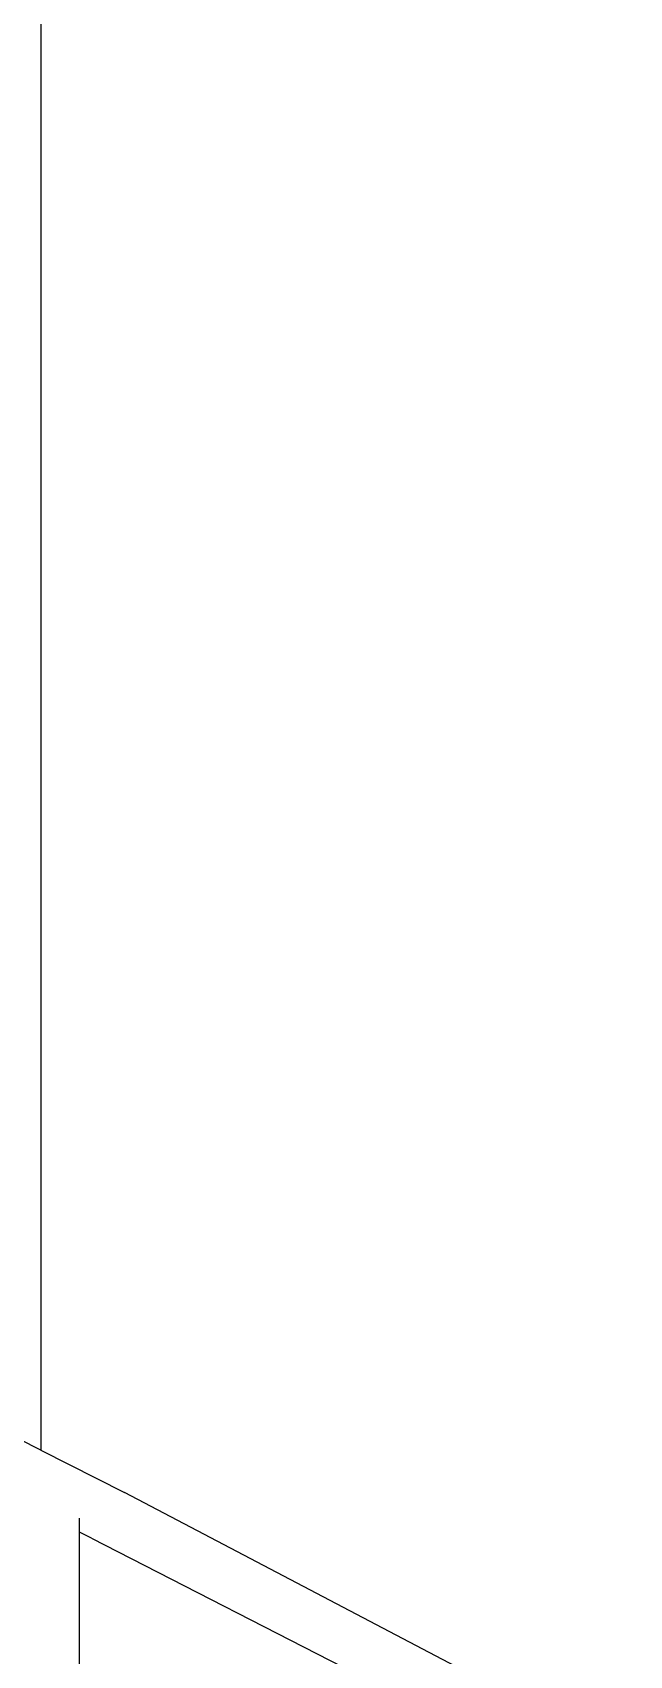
# Model space of a CAD drawing. Header units: millimetres. Extents: x 173236 to 801264, y -94969 to 615039.
# Drawn here: x 499598 to 499807, y -1940 to -1373 of the extents above; entities that cross this region are included whole.
import ezdxf

# ---------------------------------------------------------------- set-up
doc = ezdxf.new("R2010")
doc.units = ezdxf.units.MM
doc.header["$MEASUREMENT"] = 0
doc.layers.add('VOX-A-WALL-PATT', color=233, linetype='Continuous')

# ---------------------------------------------------------------- blocks, each defined once
blk = doc.blocks.new('STAIRCASE')
at = {"layer": 'VOX-A-WALL-PATT'}
for p, q in [((499601.03, -1105.51), (499601.03, -1868.24)), ((499601.03, -1868.24), (499451.79, -1792.55)), ((499601.03, -1868.24), (499630.28, -1883.07)), ((499806.65, -1975.71), (499630.28, -1883.07)), ((499614.54, -1896.96), (499614.54, -1892.02)), ((499618.76, -1899.09), (499614.54, -1896.96)), ((499614.54, -2248.83), (499614.54, -1896.96)), ((499618.76, -1899.09), (499716.02, -1948.93))]:
    blk.add_line(p, q, dxfattribs=at)

msp = doc.modelspace()

# ---------------------------------------------------------------- block references
msp.add_blockref('STAIRCASE', (0, 0))

doc.saveas('drawing.dxf')
